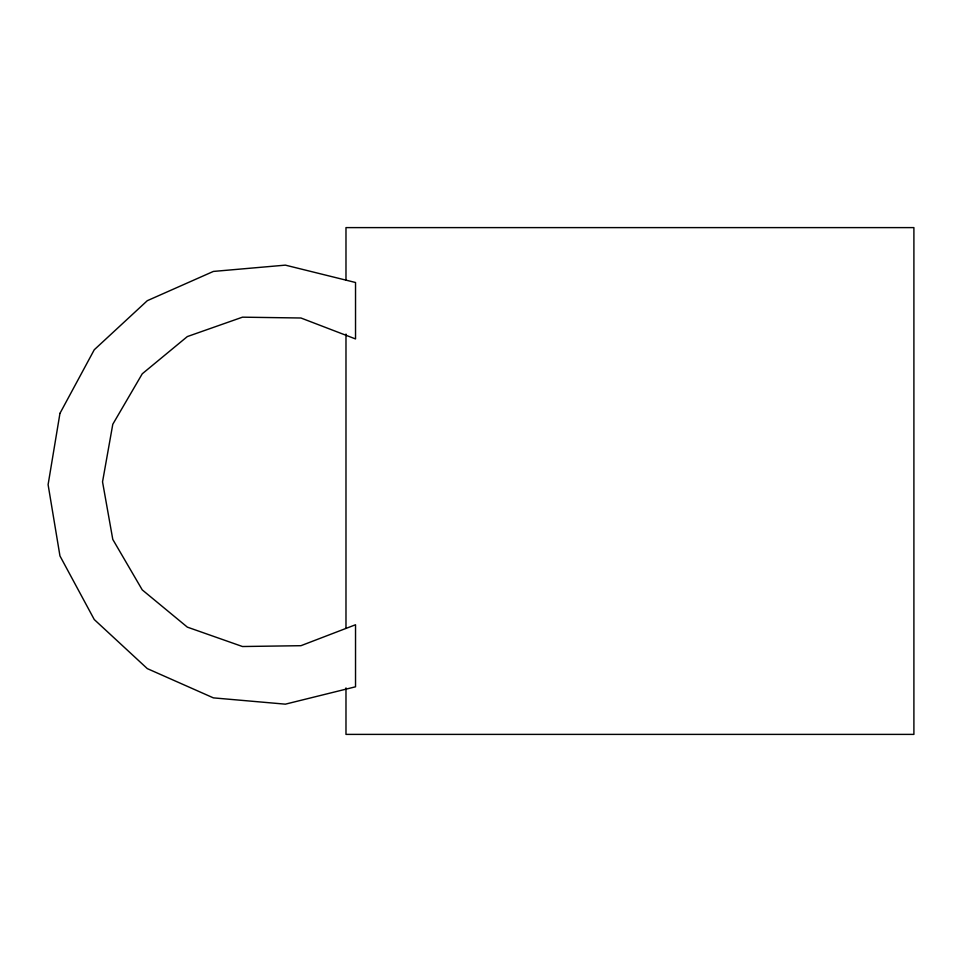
<?xml version="1.0" encoding="UTF-8"?>
<svg xmlns="http://www.w3.org/2000/svg" width="962" height="962" viewBox="0 0 962 962"><rect width="100%" height="100%" fill="white"/><g stroke="black" fill="none" stroke-linecap="round" stroke-linejoin="round"><path stroke-width="1.44" d="M345.983 280.086L345.983 227.609L913.9 227.609L913.9 734.391L345.983 734.391L345.983 687.914M345.983 334.067L345.983 627.933M59.957 413.359L48.1 484.656L59.957 555.94L94.264 619.54L147.306 668.614L213.384 697.871L285.377 704.16L355.531 686.796L355.531 624.759L300.938 645.694L242.484 646.524L187.337 627.128L142.256 589.898L112.782 539.405L102.537 481.854L112.782 424.29L142.256 373.797L187.337 336.568L242.484 317.171L300.938 318.001L355.531 338.937L355.531 282.503L285.377 265.139L213.384 271.428L147.306 300.685L94.264 349.759L59.957 413.359"/></g></svg>
